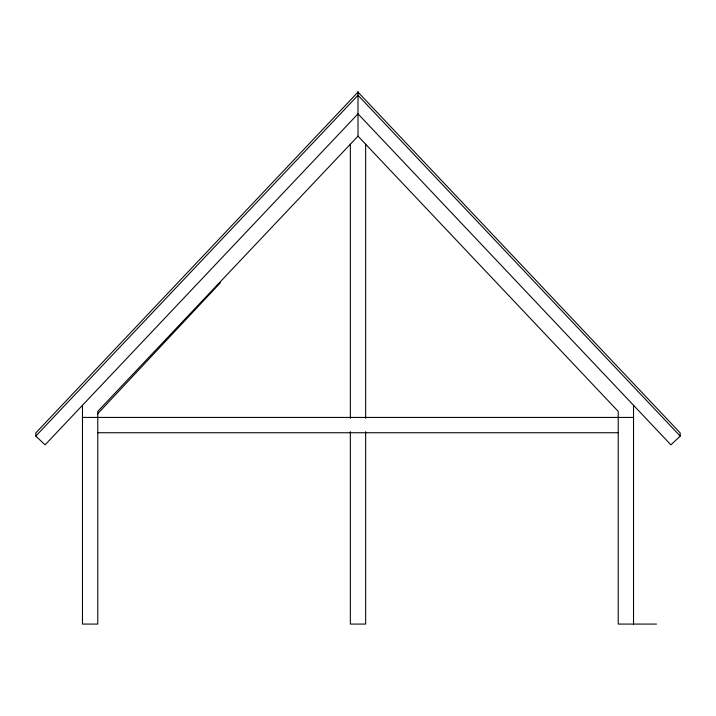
<?xml version="1.0" encoding="UTF-8"?>
<svg xmlns="http://www.w3.org/2000/svg" width="716" height="716" viewBox="0 0 716 716"><rect width="100%" height="100%" fill="white"/><g stroke="black" fill="none" stroke-linecap="round" stroke-linejoin="round"><path stroke-width="1.07" d="M357.821 91.925L680.173 432.903L680.2 436.089L670.928 444.851L358 113.844L45.072 444.851L35.8 436.089L35.827 432.903L358.179 91.925M97.546 413.857L220.286 282.847M35.8 436.089L358 95.273L680.2 436.089M358 92.113L358 136.121L97.779 411.378L97.779 624.075L82.474 624.075L82.474 405.292M82.474 417.428L633.526 417.428M97.779 432.741L618.221 432.741M656.491 624.075L618.221 624.075L618.221 411.378L358 136.121M633.526 405.292L633.526 624.075M365.652 144.22L365.652 418.26M365.652 431.685L365.652 624.075L350.348 624.075L350.348 431.685M350.348 144.22L350.348 418.26"/></g></svg>
